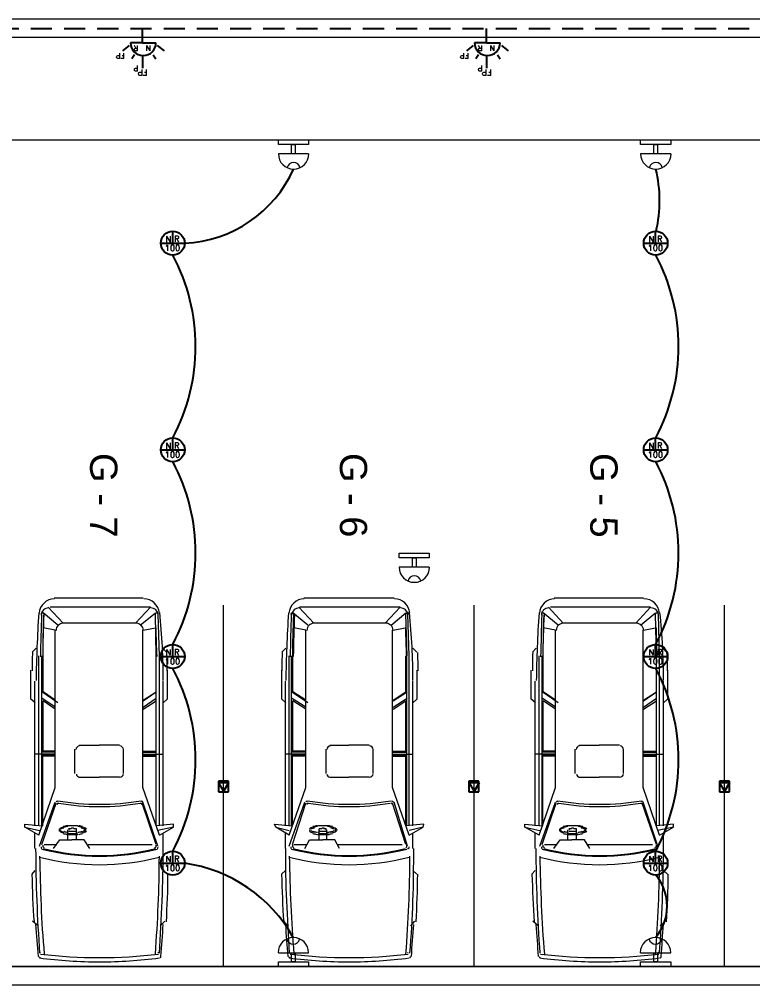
# Model space of a CAD drawing. Header units: millimetres. Extents: x -5 to 184, y -24 to 24.
# Drawn here: x 11.58 to 17.65, y -11 to -3 of the extents above; entities that cross this region are included whole.
import ezdxf

# ---------------------------------------------------------------- set-up
doc = ezdxf.new("R2010")
doc.units = ezdxf.units.MM
doc.linetypes.add('HIDDEN', pattern=[0.375, 0.25, -0.125])
doc.layers.add('Edificação', color=251, linetype='Continuous', lineweight=20)
doc.layers.add('Legenda', color=73, linetype='Continuous', lineweight=25)
for name, color, linetype in [('Eletroduto', 160, 'Continuous'), ('Estacionamento', 30, 'Continuous'), ('Pontos de iluminação', 50, 'Continuous')]:
    doc.layers.add(name, color=color, linetype=linetype)
doc.styles.add('Arial0', font='arial.ttf', dxfattribs={"height": 3.14658})
doc.styles.add('ROMANS', font='ROMANS.SHX')

msp = doc.modelspace()

# ---------------------------------------------------------------- linework, layer by layer
at = {"layer": 'Edificação', "color": 252}
msp.add_line((26.85, -3.15), (6.9, -3.15), dxfattribs=at)
at = {"layer": 'Edificação'}
for p, q in [((6.9, -4), (26.85, -4)), ((1.45, -10.85), (26.85, -10.85)), ((2.1, -11), (26.85, -11))]:
    msp.add_line(p, q, dxfattribs=at)
at = {"layer": 'Edificação', "color": 252}
msp.add_lwpolyline([(0, -11), (27, -11), (27, -3), (0, -3)], close=True, dxfattribs=at)
at = {"layer": 'Eletroduto', "linetype": 'HIDDEN', "ltscale": 0.7}
for p, q in [((9.75, -3.075), (24, -3.075)), ((12.6, -3.15), (12.6, -3.075)), ((15.45, -3.15), (15.45, -3.075))]:
    msp.add_line(p, q, dxfattribs=at)
at = {"layer": 'Eletroduto'}
for centre, radius, start, end in [((12.9005, -3.8138), 1.0421, 272.6752, 335.826), ((15.7364, -4.5029), 1.1462, 347.24879, 13.2306), ((11.4347, -5.7106), 1.6051, 331.85817, 28.13421), ((15.4347, -5.7106), 1.6051, 331.85817, 28.13421), ((11.4346, -7.4225), 1.6051, 331.85817, 28.13421), ((15.4346, -7.4225), 1.6051, 331.85817, 28.13421), ((11.4347, -9.1356), 1.6051, 331.85817, 28.13421), ((15.4347, -9.1356), 1.6051, 331.85817, 28.13421), ((12.7785, -11.2082), 1.2264, 29.22367, 81.99796), ((16.5465, -10.3496), 0.3986, 319.31841, 40.39583)]:
    msp.add_arc(centre, radius, start, end, dxfattribs=at)
at = {"layer": 'Estacionamento', "linetype": 'Continuous', "lineweight": 20}
for points in [[(12.6063, -7.7962), (11.8672, -7.7962), (11.8672, -7.7962)], [(14.6843, -7.7962), (13.9354, -7.7962), (13.9354, -7.7962)], [(16.7493, -7.7962), (16.0102, -7.7962), (16.0102, -7.7962)], [(11.8996, -8.0199), (11.7764, -7.9194), (11.7764, -7.9194)], [(11.9417, -8.0037), (11.8185, -7.8708), (11.8185, -7.8708)], [(12.6647, -7.8708), (11.8347, -7.8708), (11.8347, -7.8708)], [(12.5415, -8.0037), (12.6647, -7.8708), (12.6647, -7.8708)], [(12.5804, -8.0199), (12.7068, -7.9194), (12.7068, -7.9194)], [(13.9679, -8.0199), (13.8447, -7.9194), (13.8447, -7.9194)], [(14.0197, -8.0037), (13.8933, -7.8708), (13.8933, -7.8708)], [(14.7329, -7.8708), (13.903, -7.8708), (13.903, -7.8708)], [(14.6097, -8.0037), (14.7329, -7.8708), (14.7329, -7.8708)], [(14.6584, -8.0199), (14.7816, -7.9194), (14.7816, -7.9194)], [(16.0426, -8.0199), (15.9194, -7.9194), (15.9194, -7.9194)], [(16.0848, -8.0037), (15.9616, -7.8708), (15.9616, -7.8708)], [(16.8077, -7.8708), (15.9778, -7.8708), (15.9778, -7.8708)], [(16.6845, -8.0037), (16.8077, -7.8708), (16.8077, -7.8708)], [(16.7234, -8.0199), (16.8498, -7.9194), (16.8498, -7.9194)], [(12.7133, -8.276), (12.7068, -7.9291), (12.7068, -7.9291)], [(12.7392, -8.276), (12.7295, -7.9291), (12.7295, -7.9291)], [(14.7913, -8.276), (14.7816, -7.9291), (14.7816, -7.9291)], [(14.8075, -8.276), (14.7978, -7.9291), (14.7978, -7.9291)], [(16.8563, -8.276), (16.8498, -7.9291), (16.8498, -7.9291)], [(16.8823, -8.276), (16.8725, -7.9291), (16.8725, -7.9291)], [(11.8769, -8.062), (11.7764, -8.0426), (11.7764, -8.0426)], [(12.5415, -8.0037), (11.9417, -8.0037), (11.9417, -8.0037)], [(12.6063, -8.062), (12.7068, -8.0426), (12.7068, -8.0426)], [(13.9517, -8.062), (13.8544, -8.0426), (13.8544, -8.0426)], [(14.6097, -8.0037), (14.0197, -8.0037), (14.0197, -8.0037)], [(14.6746, -8.062), (14.7751, -8.0426), (14.7751, -8.0426)], [(16.0199, -8.062), (15.9194, -8.0426), (15.9194, -8.0426)], [(16.6845, -8.0037), (16.0848, -8.0037), (16.0848, -8.0037)], [(16.7493, -8.062), (16.8498, -8.0426), (16.8498, -8.0426)], [(11.718, -8.2112), (11.6856, -8.2436), (11.6856, -8.2436)], [(12.7976, -8.2436), (12.7651, -8.2112), (12.7651, -8.2112)], [(13.7863, -8.2112), (13.7539, -8.2436), (13.7539, -8.2436)], [(14.8723, -8.2436), (14.8399, -8.2112), (14.8399, -8.2112)], [(15.8611, -8.2112), (15.8287, -8.2436), (15.8287, -8.2436)], [(16.9406, -8.2436), (16.9082, -8.2112), (16.9082, -8.2112)], [(11.7764, -8.5742), (11.7764, -8.276), (11.7764, -8.276)], [(12.7133, -8.5742), (12.7133, -8.276), (12.7133, -8.276)], [(13.8447, -8.5742), (13.8447, -8.276), (13.8447, -8.276)], [(14.7816, -8.5742), (14.7816, -8.276), (14.7816, -8.276)], [(15.9194, -8.5742), (15.9194, -8.276), (15.9194, -8.276)], [(16.8563, -8.5742), (16.8563, -8.276), (16.8563, -8.276)], [(11.7116, -8.665), (11.6759, -8.6326), (11.6759, -8.3927)], [(12.8041, -8.3927), (12.8041, -8.6326), (12.7716, -8.665)], [(13.7863, -8.665), (13.7539, -8.6326), (13.7539, -8.3927)], [(14.8723, -8.3927), (14.8723, -8.6326), (14.8399, -8.665)], [(15.8546, -8.665), (15.8189, -8.6326), (15.8189, -8.3927)], [(16.9471, -8.3927), (16.9471, -8.6326), (16.9147, -8.665)], [(11.8996, -8.665), (11.7667, -8.5742), (11.7667, -8.5742)], [(11.8769, -8.7007), (11.7667, -8.6261), (11.7667, -8.6261)], [(11.8769, -8.6423), (11.7764, -8.5742), (11.7764, -8.5742)], [(12.6063, -8.6423), (12.7133, -8.5742), (12.7133, -8.5742)], [(12.6063, -8.6488), (12.7133, -8.5742), (12.7133, -8.5742)], [(12.6063, -8.7007), (12.7133, -8.6261), (12.7133, -8.6261)], [(13.9679, -8.665), (13.8349, -8.5742), (13.8349, -8.5742)], [(13.9517, -8.7007), (13.8349, -8.6261), (13.8349, -8.6261)], [(13.9517, -8.6423), (13.8447, -8.5742), (13.8447, -8.5742)], [(14.6746, -8.6423), (14.7816, -8.5742), (14.7816, -8.5742)], [(14.6746, -8.6488), (14.7913, -8.5742), (14.7913, -8.5742)], [(14.6746, -8.7007), (14.7913, -8.6261), (14.7913, -8.6261)], [(16.0426, -8.665), (15.9097, -8.5742), (15.9097, -8.5742)], [(16.0199, -8.7007), (15.9097, -8.6261), (15.9097, -8.6261)], [(16.0199, -8.6423), (15.9194, -8.5742), (15.9194, -8.5742)], [(16.7493, -8.6423), (16.8563, -8.5742), (16.8563, -8.5742)], [(16.7493, -8.6488), (16.8563, -8.5742), (16.8563, -8.5742)], [(16.7493, -8.7007), (16.8563, -8.6261), (16.8563, -8.6261)], [(11.8769, -8.7169), (11.7764, -8.6488), (11.7764, -8.6488)], [(11.7764, -9.0638), (11.7764, -8.6488), (11.7764, -8.6488)], [(12.6063, -8.7169), (12.7133, -8.6488), (12.7133, -8.6488)], [(12.7133, -9.0638), (12.7133, -8.6488), (12.7133, -8.6488)], [(13.9517, -8.7169), (13.8447, -8.6488), (13.8447, -8.6488)], [(13.8447, -9.0638), (13.8447, -8.6488), (13.8447, -8.6488)], [(14.6746, -8.7169), (14.7816, -8.6488), (14.7816, -8.6488)], [(14.7816, -9.0638), (14.7816, -8.6488), (14.7816, -8.6488)], [(16.0199, -8.7169), (15.9194, -8.6488), (15.9194, -8.6488)], [(15.9194, -9.0638), (15.9194, -8.6488), (15.9194, -8.6488)], [(16.7493, -8.7169), (16.8563, -8.6488), (16.8563, -8.6488)], [(16.8563, -9.0638), (16.8563, -8.6488), (16.8563, -8.6488)], [(12.0746, -9.0151), (12.24, -9.0151), (12.24, -9.0151)], [(12.4085, -9.0151), (12.24, -9.0151), (12.24, -9.0151)], [(14.1526, -9.0151), (14.3083, -9.0151), (14.3083, -9.0151)], [(14.4768, -9.0151), (14.3083, -9.0151), (14.3083, -9.0151)], [(16.2177, -9.0151), (16.383, -9.0151), (16.383, -9.0151)], [(16.5516, -9.0151), (16.383, -9.0151), (16.383, -9.0151)], [(11.8769, -9.0897), (11.7116, -9.0897), (11.7116, -9.0897)], [(11.8769, -9.0735), (11.7667, -9.0735), (11.7667, -9.0735)], [(11.8769, -9.0994), (11.7667, -9.0994), (11.7667, -9.0994)], [(11.8769, -9.0638), (11.7764, -9.0638), (11.7764, -9.0638)], [(11.8769, -9.1059), (11.7764, -9.1059), (11.7764, -9.1059)], [(12.6063, -9.0638), (12.7133, -9.0638), (12.7133, -9.0638)], [(12.6063, -9.0735), (12.7133, -9.0735), (12.7133, -9.0735)], [(12.6063, -9.0897), (12.7716, -9.0897), (12.7716, -9.0897)], [(12.6063, -9.0994), (12.7133, -9.0994), (12.7133, -9.0994)], [(12.6063, -9.1059), (12.7133, -9.1059), (12.7133, -9.1059)], [(13.9517, -9.0897), (13.7863, -9.0897), (13.7863, -9.0897)], [(13.9517, -9.0735), (13.8349, -9.0735), (13.8349, -9.0735)], [(13.9517, -9.0994), (13.8349, -9.0994), (13.8349, -9.0994)], [(13.9517, -9.0638), (13.8447, -9.0638), (13.8447, -9.0638)], [(13.9517, -9.1059), (13.8447, -9.1059), (13.8447, -9.1059)], [(14.6746, -9.0638), (14.7816, -9.0638), (14.7816, -9.0638)], [(14.6746, -9.0735), (14.7913, -9.0735), (14.7913, -9.0735)], [(14.6746, -9.0897), (14.8399, -9.0897), (14.8399, -9.0897)], [(14.6746, -9.0994), (14.7913, -9.0994), (14.7913, -9.0994)], [(14.6746, -9.1059), (14.7816, -9.1059), (14.7816, -9.1059)], [(16.0199, -9.0897), (15.8546, -9.0897), (15.8546, -9.0897)], [(16.0199, -9.0735), (15.9097, -9.0735), (15.9097, -9.0735)], [(16.0199, -9.0994), (15.9097, -9.0994), (15.9097, -9.0994)], [(16.0199, -9.0638), (15.9194, -9.0638), (15.9194, -9.0638)], [(16.0199, -9.1059), (15.9194, -9.1059), (15.9194, -9.1059)], [(16.7493, -9.0638), (16.8563, -9.0638), (16.8563, -9.0638)], [(16.7493, -9.0735), (16.8563, -9.0735), (16.8563, -9.0735)], [(16.7493, -9.0897), (16.9147, -9.0897), (16.9147, -9.0897)], [(16.7493, -9.0994), (16.8563, -9.0994), (16.8563, -9.0994)], [(16.7493, -9.1059), (16.8563, -9.1059), (16.8563, -9.1059)]]:
    msp.add_lwpolyline(points, dxfattribs=at)
at = {"layer": 'Estacionamento', "linetype": 'Continuous', "lineweight": 9}
for points in [[(13.2774, -10.85), (11.2026, -10.85), (11.2026, -7.8546)], [(15.3456, -10.85), (13.2709, -10.85), (13.2709, -7.8546)], [(17.4204, -10.85), (15.3456, -10.85), (15.3456, -7.8546)], [(19.4887, -10.85), (17.4204, -10.85), (17.4204, -7.8546)], [(11.8769, -9.3652), (11.8769, -8.062), (11.8769, -8.062)], [(12.6031, -9.3652), (12.6031, -8.062), (12.6031, -8.062)], [(13.9517, -9.3652), (13.9517, -8.062), (13.9517, -8.062)], [(14.6713, -9.3652), (14.6713, -8.062), (14.6713, -8.062)], [(16.0199, -9.3652), (16.0199, -8.062), (16.0199, -8.062)], [(16.7461, -9.3652), (16.7461, -8.062), (16.7461, -8.062)], [(11.7407, -9.6829), (11.7407, -8.276), (11.7407, -8.276)], [(11.7667, -9.6829), (11.7667, -8.276), (11.7667, -8.276)], [(12.7133, -9.6829), (12.7133, -8.276), (12.7133, -8.276)], [(12.7392, -9.6829), (12.7392, -8.276), (12.7392, -8.276)], [(13.8155, -9.6829), (13.8155, -8.276), (13.8155, -8.276)], [(13.8349, -9.6829), (13.8349, -8.276), (13.8349, -8.276)], [(14.788, -9.6829), (14.788, -8.276), (14.788, -8.276)], [(14.8075, -9.6829), (14.8075, -8.276), (14.8075, -8.276)], [(15.8838, -9.6829), (15.8838, -8.276), (15.8838, -8.276)], [(15.9097, -9.6829), (15.9097, -8.276), (15.9097, -8.276)], [(16.8563, -9.6829), (16.8563, -8.276), (16.8563, -8.276)], [(16.8823, -9.6829), (16.8823, -8.276), (16.8823, -8.276)], [(11.7083, -9.6829), (11.7083, -8.4835), (11.7083, -8.4835)], [(12.7716, -9.6829), (12.7716, -8.4835), (12.7716, -8.4835)], [(13.7831, -9.6829), (13.7831, -8.4835), (13.7831, -8.4835)], [(14.8399, -9.6829), (14.8399, -8.4835), (14.8399, -8.4835)], [(15.8514, -9.6829), (15.8514, -8.4835), (15.8514, -8.4835)], [(16.9147, -9.6829), (16.9147, -8.4835), (16.9147, -8.4835)], [(11.7667, -9.6829), (11.7667, -8.6261), (11.7667, -8.6261)], [(13.8349, -9.6829), (13.8349, -8.6261), (13.8349, -8.6261)], [(15.9097, -9.6829), (15.9097, -8.6261), (15.9097, -8.6261)], [(11.7732, -9.6829), (11.7732, -9.1059), (11.7732, -9.1059)], [(12.039, -9.2485), (12.039, -9.0475), (12.039, -9.0475)], [(12.441, -9.2485), (12.441, -9.0475), (12.441, -9.0475)], [(12.7133, -9.6829), (12.7133, -9.1059), (12.7133, -9.1059)], [(13.8414, -9.6829), (13.8414, -9.1059), (13.8414, -9.1059)], [(14.1202, -9.2485), (14.1202, -9.0475), (14.1202, -9.0475)], [(14.5092, -9.2485), (14.5092, -9.0475), (14.5092, -9.0475)], [(14.7816, -9.6829), (14.7816, -9.1059), (14.7816, -9.1059)], [(15.9162, -9.6829), (15.9162, -9.1059), (15.9162, -9.1059)], [(16.182, -9.2485), (16.182, -9.0475), (16.182, -9.0475)], [(16.584, -9.2485), (16.584, -9.0475), (16.584, -9.0475)], [(16.8563, -9.6829), (16.8563, -9.1059), (16.8563, -9.1059)], [(12.0714, -9.281), (12.24, -9.281), (12.24, -9.281)], [(12.4085, -9.281), (12.24, -9.281), (12.24, -9.281)], [(14.1526, -9.281), (14.3083, -9.281), (14.3083, -9.281)], [(14.4768, -9.281), (14.3083, -9.281), (14.3083, -9.281)], [(16.2144, -9.281), (16.383, -9.281), (16.383, -9.281)], [(16.5516, -9.281), (16.383, -9.281), (16.383, -9.281)], [(11.7407, -9.7607), (11.8769, -9.3652), (11.8769, -9.3652)], [(12.7392, -9.7607), (12.6031, -9.3652), (12.6031, -9.3652)], [(13.8155, -9.7607), (13.9517, -9.3652), (13.9517, -9.3652)], [(14.8075, -9.7607), (14.6713, -9.3652), (14.6713, -9.3652)], [(15.8838, -9.7607), (16.0199, -9.3652), (16.0199, -9.3652)], [(16.8823, -9.7607), (16.7461, -9.3652), (16.7461, -9.3652)], [(11.7472, -9.8515), (11.8769, -9.4884), (11.8769, -9.4884)], [(11.7667, -9.8386), (11.8834, -9.4949), (11.8834, -9.4949)], [(12.7133, -9.8386), (12.5966, -9.4949), (12.5966, -9.4949)], [(12.7262, -9.8515), (12.6031, -9.4884), (12.6031, -9.4884)], [(13.8155, -9.8515), (13.9452, -9.4884), (13.9452, -9.4884)], [(13.8414, -9.8386), (13.9517, -9.4949), (13.9517, -9.4949)], [(14.7816, -9.8386), (14.6713, -9.4949), (14.6713, -9.4949)], [(14.7945, -9.8515), (14.6843, -9.4884), (14.6843, -9.4884)], [(15.8903, -9.8515), (16.0199, -9.4884), (16.0199, -9.4884)], [(15.9097, -9.8386), (16.0264, -9.4949), (16.0264, -9.4949)], [(16.8563, -9.8386), (16.7396, -9.4949), (16.7396, -9.4949)], [(16.8693, -9.8515), (16.7461, -9.4884), (16.7461, -9.4884)], [(11.624, -9.6959), (11.624, -9.67), (11.7732, -9.6829)], [(12.8559, -9.6959), (12.8559, -9.67), (12.7133, -9.6829)], [(13.7053, -9.6959), (13.6923, -9.67), (13.8414, -9.6829)], [(14.9242, -9.6959), (14.9307, -9.67), (14.7816, -9.6829)], [(15.7671, -9.6959), (15.7671, -9.67), (15.9162, -9.6829)], [(16.999, -9.6959), (16.999, -9.67), (16.8563, -9.6829)], [(11.7407, -9.7607), (11.624, -9.6959), (11.7472, -9.7218)], [(11.7083, -9.871), (11.7083, -9.7478), (11.7083, -9.7478)], [(11.9806, -9.7413), (11.9806, -9.7154), (11.9806, -9.7154)], [(11.9806, -9.7997), (11.9806, -9.7478), (11.9806, -9.7478)], [(11.9936, -9.7154), (11.9936, -9.7089), (11.9936, -9.7089)], [(12.0519, -9.7154), (12.0519, -9.7089), (12.0519, -9.7089)], [(12.0519, -9.7413), (12.0519, -9.7154), (12.0519, -9.7154)], [(12.0519, -9.7997), (12.0519, -9.7478), (12.0519, -9.7478)], [(12.7392, -9.7607), (12.8559, -9.6959), (12.7262, -9.7218)], [(12.7716, -9.871), (12.7716, -9.7478), (12.7716, -9.7478)], [(13.8155, -9.7607), (13.7053, -9.6959), (13.8155, -9.7218)], [(13.7831, -9.871), (13.7831, -9.7478), (13.7831, -9.7478)], [(14.0619, -9.7154), (14.0619, -9.7089), (14.0619, -9.7089)], [(14.0619, -9.7413), (14.0619, -9.7154), (14.0619, -9.7154)], [(14.0619, -9.7997), (14.0619, -9.7478), (14.0619, -9.7478)], [(14.1202, -9.7154), (14.1202, -9.7089), (14.1202, -9.7089)], [(14.1267, -9.7413), (14.1267, -9.7154), (14.1267, -9.7154)], [(14.1267, -9.7997), (14.1267, -9.7478), (14.1267, -9.7478)], [(14.8075, -9.7607), (14.9242, -9.6959), (14.8075, -9.7218)], [(14.8399, -9.871), (14.8399, -9.7478), (14.8399, -9.7478)], [(15.8838, -9.7607), (15.7671, -9.6959), (15.8903, -9.7218)], [(15.8514, -9.871), (15.8514, -9.7478), (15.8514, -9.7478)], [(16.1237, -9.7413), (16.1237, -9.7154), (16.1237, -9.7154)], [(16.1237, -9.7997), (16.1237, -9.7478), (16.1237, -9.7478)], [(16.1366, -9.7154), (16.1366, -9.7089), (16.1366, -9.7089)], [(16.195, -9.7154), (16.195, -9.7089), (16.195, -9.7089)], [(16.195, -9.7413), (16.195, -9.7154), (16.195, -9.7154)], [(16.195, -9.7997), (16.195, -9.7478), (16.195, -9.7478)], [(16.8823, -9.7607), (16.999, -9.6959), (16.8693, -9.7218)], [(16.9147, -9.871), (16.9147, -9.7478), (16.9147, -9.7478)], [(11.7861, -9.8386), (11.8899, -9.8386), (11.8899, -9.8386)], [(11.8639, -9.871), (11.9158, -9.7997), (12.013, -9.7997)], [(12.1622, -9.871), (12.1168, -9.7997), (12.013, -9.7997)], [(12.1492, -9.8386), (12.6809, -9.8386), (12.6809, -9.8386)], [(13.8544, -9.8386), (13.9581, -9.8386), (13.9581, -9.8386)], [(13.9452, -9.871), (13.9841, -9.7997), (14.0943, -9.7997)], [(14.2305, -9.871), (14.1915, -9.7997), (14.0943, -9.7997)], [(14.2175, -9.8386), (14.7491, -9.8386), (14.7491, -9.8386)], [(15.9292, -9.8386), (16.0329, -9.8386), (16.0329, -9.8386)], [(16.007, -9.871), (16.0588, -9.7997), (16.1561, -9.7997)], [(16.3052, -9.871), (16.2598, -9.7997), (16.1561, -9.7997)], [(16.2922, -9.8386), (16.8239, -9.8386), (16.8239, -9.8386)], [(11.7083, -10.0525), (11.6824, -10.0849), (11.6824, -10.0849)], [(12.8041, -10.0849), (12.7716, -10.0525), (12.7716, -10.0525)], [(13.7831, -10.0525), (13.7507, -10.0849), (13.7507, -10.0849)], [(14.8723, -10.0849), (14.8399, -10.0525), (14.8399, -10.0525)], [(15.8514, -10.0525), (15.8254, -10.0849), (15.8254, -10.0849)], [(16.9471, -10.0849), (16.9147, -10.0525), (16.9147, -10.0525)], [(11.7343, -10.5129), (11.6889, -10.4739), (11.6889, -10.4739)], [(12.7846, -10.4739), (12.7457, -10.5129), (12.7457, -10.5129)], [(13.8025, -10.5129), (13.7701, -10.4739), (13.7701, -10.4739)], [(14.8529, -10.4739), (14.8205, -10.5129), (14.8205, -10.5129)], [(15.8773, -10.5129), (15.8319, -10.4739), (15.8319, -10.4739)], [(16.9276, -10.4739), (16.8887, -10.5129), (16.8887, -10.5129)], [(11.7472, -10.7333), (11.7537, -10.7333), (11.7537, -10.7333)], [(12.7262, -10.7333), (12.7327, -10.7333), (12.7327, -10.7333)], [(14.7945, -10.7333), (14.801, -10.7333), (14.801, -10.7333)], [(15.8903, -10.7333), (15.8967, -10.7333), (15.8967, -10.7333)], [(16.8693, -10.7333), (16.8758, -10.7333), (16.8758, -10.7333)], [(25.7, -10.85), (13.2774, -10.85), (13.2774, -10.85)]]:
    msp.add_lwpolyline(points, dxfattribs=at)
msp.add_lwpolyline([(13.8285, -10.7333), (13.8285, -10.7333)], close=True, dxfattribs=at)
at = {"layer": 'Estacionamento', "linetype": 'Continuous', "lineweight": 20}
for points in [[(11.8704, -7.8027), (11.8056, -7.8027), (11.7472, -7.8546), (11.744, -7.9226)], [(12.7392, -7.9194), (12.7327, -7.8546), (12.6776, -7.8027), (12.6095, -7.8027)], [(13.9387, -7.8027), (13.8739, -7.8027), (13.8155, -7.8546), (13.8123, -7.9226)], [(14.814, -7.9194), (14.8075, -7.8546), (14.7524, -7.8027), (14.6875, -7.8027)], [(16.0135, -7.8027), (15.9486, -7.8027), (15.8903, -7.8546), (15.887, -7.9226)], [(16.8823, -7.9194), (16.8758, -7.8546), (16.8207, -7.8027), (16.7526, -7.8027)], [(11.7407, -7.9194), (11.7278, -8.1074), (11.7213, -8.2954), (11.718, -8.4802)], [(11.8218, -7.8773), (11.7894, -7.8773), (11.7602, -7.9032), (11.7602, -7.9388)], [(12.7295, -7.9388), (12.7295, -7.9032), (12.7003, -7.8773), (12.6679, -7.8773)], [(12.7716, -8.4802), (12.7716, -8.2922), (12.7619, -8.1042), (12.7425, -7.9162)], [(13.809, -7.9194), (13.796, -8.1074), (13.7896, -8.2954), (13.7863, -8.4802)], [(13.8998, -7.8773), (13.8641, -7.8773), (13.8382, -7.9032), (13.8349, -7.9388)], [(14.7978, -7.9388), (14.7978, -7.9032), (14.7686, -7.8773), (14.7362, -7.8773)], [(14.8399, -8.4802), (14.8399, -8.2922), (14.8302, -8.1042), (14.8107, -7.9162)], [(15.8838, -7.9194), (15.8708, -8.1074), (15.8643, -8.2954), (15.8611, -8.4802)], [(15.9648, -7.8773), (15.9324, -7.8773), (15.9032, -7.9032), (15.9032, -7.9388)], [(16.8725, -7.9388), (16.8725, -7.9032), (16.8434, -7.8773), (16.8109, -7.8773)], [(16.9147, -8.4802), (16.9147, -8.2922), (16.9049, -8.1042), (16.8855, -7.9162)], [(11.7634, -7.9324), (11.7602, -8.0491), (11.7569, -8.1658), (11.7537, -8.2825)], [(11.7829, -7.9324), (11.7764, -8.0491), (11.7732, -8.1658), (11.7732, -8.2857)], [(11.7796, -7.9356), (11.7764, -8.0491), (11.7732, -8.1625), (11.7732, -8.2792)], [(13.8317, -7.9324), (13.8285, -8.0491), (13.8252, -8.1658), (13.822, -8.2825)], [(13.8512, -7.9324), (13.8447, -8.0491), (13.8414, -8.1658), (13.8414, -8.2857)], [(13.8576, -7.9356), (13.8544, -8.0491), (13.8512, -8.1625), (13.8479, -8.2792)], [(15.9065, -7.9324), (15.9032, -8.0491), (15.9, -8.1658), (15.8967, -8.2825)], [(15.9259, -7.9324), (15.9194, -8.0491), (15.9162, -8.1658), (15.9162, -8.2857)], [(15.9227, -7.9356), (15.9194, -8.0491), (15.9162, -8.1625), (15.9162, -8.2792)], [(11.945, -8.0037), (11.9126, -8.0037), (11.8834, -8.0296), (11.8834, -8.0653)], [(11.945, -8.0037), (11.9126, -8.0037), (11.8834, -8.0296), (11.8834, -8.0653)], [(12.6063, -8.0653), (12.6063, -8.0296), (12.5771, -8.0037), (12.5447, -8.0037)], [(12.7198, -8.2792), (12.7165, -8.2014), (12.7133, -8.1236), (12.7133, -8.0426)], [(14.023, -8.0037), (13.9873, -8.0037), (13.9614, -8.0296), (13.9614, -8.0653)], [(14.023, -8.0037), (13.9873, -8.0037), (13.9614, -8.0296), (13.9614, -8.0653)], [(14.6746, -8.0653), (14.6746, -8.0296), (14.6454, -8.0037), (14.613, -8.0037)], [(14.788, -8.2792), (14.7848, -8.2014), (14.7816, -8.1236), (14.7816, -8.0426)], [(16.088, -8.0037), (16.0556, -8.0037), (16.0264, -8.0296), (16.0264, -8.0653)], [(16.088, -8.0037), (16.0556, -8.0037), (16.0264, -8.0296), (16.0264, -8.0653)], [(16.7493, -8.0653), (16.7493, -8.0296), (16.7202, -8.0037), (16.6877, -8.0037)], [(16.8628, -8.2792), (16.8596, -8.2014), (16.8563, -8.1236), (16.8563, -8.0426)], [(11.6889, -8.2468), (11.6856, -8.2954), (11.6856, -8.3473), (11.6856, -8.3992)], [(12.8041, -8.3992), (12.8041, -8.3473), (12.8041, -8.2954), (12.8008, -8.2468)], [(13.7571, -8.2468), (13.7539, -8.2954), (13.7539, -8.3473), (13.7539, -8.3992)], [(14.8821, -8.3992), (14.8821, -8.3473), (14.8821, -8.2954), (14.8788, -8.2468)], [(15.8319, -8.2468), (15.8287, -8.2954), (15.8287, -8.3473), (15.8287, -8.3992)], [(16.9471, -8.3992), (16.9471, -8.3473), (16.9471, -8.2954), (16.9439, -8.2468)], [(12.0779, -9.0216), (12.0617, -9.0216), (12.0487, -9.0378), (12.0487, -9.0508)], [(12.441, -9.0508), (12.441, -9.0378), (12.428, -9.0216), (12.4118, -9.0216)], [(14.1559, -9.0216), (14.1397, -9.0216), (14.1267, -9.0378), (14.1267, -9.0508)], [(14.5092, -9.0508), (14.5092, -9.0378), (14.4963, -9.0216), (14.4801, -9.0216)], [(16.2209, -9.0216), (16.2047, -9.0216), (16.1918, -9.0378), (16.1918, -9.0508)], [(16.584, -9.0508), (16.584, -9.0378), (16.571, -9.0216), (16.5548, -9.0216)]]:
    msp.add_open_spline(points, degree=3, dxfattribs=at)
for points in [[(11.7829, -7.9259), (11.7796, -7.9194), (11.7732, -7.9194), (11.7699, -7.9194), (11.7699, -7.9194), (11.7634, -7.9226), (11.7602, -7.9259), (11.7602, -7.9324)], [(12.7295, -7.9324), (12.7295, -7.9259), (12.7262, -7.9226), (12.7198, -7.9194), (12.7198, -7.9194), (12.7165, -7.9194), (12.71, -7.9194), (12.7068, -7.9259)], [(13.8512, -7.9259), (13.8479, -7.9194), (13.8414, -7.9194), (13.8382, -7.9194), (13.8382, -7.9194), (13.8317, -7.9226), (13.8285, -7.9259), (13.8285, -7.9324)], [(14.8075, -7.9324), (14.8075, -7.9259), (14.8043, -7.9226), (14.7978, -7.9194), (14.7978, -7.9194), (14.7913, -7.9194), (14.788, -7.9194), (14.7848, -7.9259)], [(15.9259, -7.9259), (15.9227, -7.9194), (15.9162, -7.9194), (15.913, -7.9194), (15.913, -7.9194), (15.9065, -7.9226), (15.9032, -7.9259), (15.9032, -7.9324)], [(16.8725, -7.9324), (16.8725, -7.9259), (16.8693, -7.9226), (16.8628, -7.9194), (16.8628, -7.9194), (16.8596, -7.9194), (16.8531, -7.9194), (16.8498, -7.9259)]]:
    msp.add_open_spline(points, degree=3, knots=[0, 0, 0, 0, 0.125, 0.125, 0.125, 0.125001, 1, 1, 1, 1], dxfattribs=at)
at = {"layer": 'Estacionamento', "linetype": 'Continuous', "lineweight": 9}
for points in [[(12.0519, -9.255), (12.0519, -9.268), (12.0649, -9.281), (12.0779, -9.281)], [(12.4085, -9.281), (12.428, -9.281), (12.441, -9.268), (12.441, -9.255)], [(14.1267, -9.255), (14.1267, -9.268), (14.1397, -9.281), (14.1526, -9.281)], [(14.4768, -9.281), (14.4963, -9.281), (14.5092, -9.268), (14.5092, -9.255)], [(16.195, -9.255), (16.195, -9.268), (16.208, -9.281), (16.2209, -9.281)], [(16.5516, -9.281), (16.571, -9.281), (16.584, -9.268), (16.584, -9.255)], [(11.8963, -9.482), (11.8899, -9.482), (11.8834, -9.482), (11.8834, -9.4884)], [(11.9028, -9.4949), (11.8963, -9.4949), (11.8963, -9.5014), (11.8899, -9.5079)], [(11.8963, -9.4755), (12.1233, -9.5144), (12.3632, -9.5144), (12.5901, -9.4755)], [(11.9028, -9.4949), (12.1298, -9.5338), (12.3567, -9.5338), (12.5836, -9.4949)], [(12.5966, -9.5079), (12.5966, -9.5014), (12.5901, -9.4949), (12.5836, -9.4949)], [(12.6031, -9.4884), (12.6031, -9.482), (12.5966, -9.482), (12.5901, -9.482)], [(13.9646, -9.482), (13.9581, -9.482), (13.9517, -9.482), (13.9517, -9.4884)], [(13.9711, -9.4949), (13.9646, -9.4949), (13.9646, -9.5014), (13.9581, -9.5079)], [(13.9646, -9.4755), (14.1915, -9.5144), (14.4314, -9.5144), (14.6584, -9.4755)], [(13.9711, -9.4949), (14.198, -9.5338), (14.425, -9.5338), (14.6519, -9.4949)], [(14.6713, -9.5079), (14.6713, -9.5014), (14.6649, -9.4949), (14.6584, -9.4949)], [(14.6778, -9.4884), (14.6778, -9.482), (14.6713, -9.482), (14.6649, -9.482)], [(16.0394, -9.482), (16.0329, -9.482), (16.0264, -9.482), (16.0264, -9.4884)], [(16.0459, -9.4949), (16.0394, -9.4949), (16.0394, -9.5014), (16.0329, -9.5079)], [(16.0394, -9.4755), (16.2663, -9.5144), (16.5062, -9.5144), (16.7331, -9.4755)], [(16.0459, -9.4949), (16.2728, -9.5338), (16.4997, -9.5338), (16.7267, -9.4949)], [(16.7396, -9.5079), (16.7396, -9.5014), (16.7331, -9.4949), (16.7267, -9.4949)], [(16.7461, -9.4884), (16.7461, -9.482), (16.7396, -9.482), (16.7331, -9.482)], [(11.9093, -9.7089), (11.9093, -9.7089), (11.9093, -9.7154), (11.9093, -9.7154)], [(11.9093, -9.7154), (11.9093, -9.7218), (11.9093, -9.7218), (11.9093, -9.7283)], [(11.9417, -9.6959), (11.9288, -9.6959), (11.9223, -9.7024), (11.9158, -9.7089)], [(11.9223, -9.7089), (11.9158, -9.7089), (11.9158, -9.7154), (11.9158, -9.7154)], [(11.9158, -9.7154), (11.9158, -9.7218), (11.9158, -9.7283), (11.9223, -9.7283)], [(11.9158, -9.7283), (11.9223, -9.7348), (11.9288, -9.7413), (11.9417, -9.7413)], [(11.9482, -9.7024), (11.9352, -9.7024), (11.9288, -9.7089), (11.9223, -9.7089)], [(11.9223, -9.7218), (11.9288, -9.7283), (11.9352, -9.7348), (11.9482, -9.7348)], [(11.9741, -9.6829), (11.9677, -9.6829), (11.9547, -9.6894), (11.9417, -9.6894)], [(11.9417, -9.7478), (11.9547, -9.7478), (11.9677, -9.7543), (11.9741, -9.7543)], [(11.9806, -9.6894), (11.9677, -9.6894), (11.9612, -9.6959), (11.9482, -9.6959)], [(11.9482, -9.7283), (11.9612, -9.7348), (11.9677, -9.7348), (11.9806, -9.7348)], [(12.0195, -9.6829), (12.0066, -9.6829), (11.9871, -9.6829), (11.9741, -9.6829)], [(12.0195, -9.6829), (12.0066, -9.6829), (11.9936, -9.6829), (11.9741, -9.6829)], [(11.9741, -9.7413), (11.9936, -9.7478), (12.0066, -9.7478), (12.0195, -9.7478)], [(11.9741, -9.7543), (11.9871, -9.7543), (12.0066, -9.7543), (12.0195, -9.7543)], [(11.9936, -9.7089), (11.9936, -9.7089), (11.9871, -9.7089), (11.9871, -9.7089)], [(11.9871, -9.7218), (11.9871, -9.7283), (11.9936, -9.7283), (11.9936, -9.7283)], [(12.0066, -9.7089), (12.0001, -9.7089), (12.0001, -9.7089), (11.9936, -9.7089)], [(11.9936, -9.7283), (12.0001, -9.7283), (12.0001, -9.7283), (12.0066, -9.7283)], [(12.0195, -9.7024), (12.013, -9.7024), (12.013, -9.7024), (12.0066, -9.7089)], [(12.0066, -9.7283), (12.013, -9.7283), (12.013, -9.7283), (12.0195, -9.7283)], [(12.0649, -9.6829), (12.0519, -9.6829), (12.0325, -9.6829), (12.0195, -9.6829)], [(12.0649, -9.6829), (12.0455, -9.6829), (12.0325, -9.6829), (12.0195, -9.6829)], [(12.0325, -9.7089), (12.026, -9.7024), (12.026, -9.7024), (12.0195, -9.7024)], [(12.0195, -9.7283), (12.026, -9.7283), (12.026, -9.7283), (12.0325, -9.7283)], [(12.0195, -9.7478), (12.0325, -9.7478), (12.0455, -9.7478), (12.0649, -9.7413)], [(12.0195, -9.7543), (12.0325, -9.7543), (12.0519, -9.7543), (12.0649, -9.7543)], [(12.0455, -9.7089), (12.0455, -9.7089), (12.039, -9.7089), (12.0325, -9.7089)], [(12.0325, -9.7283), (12.039, -9.7283), (12.0455, -9.7283), (12.0455, -9.7283)], [(12.0519, -9.7089), (12.0519, -9.7089), (12.0519, -9.7089), (12.0455, -9.7089)], [(12.0455, -9.7283), (12.0519, -9.7283), (12.0519, -9.7283), (12.0519, -9.7218)], [(12.0973, -9.6959), (12.0844, -9.6959), (12.0779, -9.6894), (12.0649, -9.6894)], [(12.0649, -9.7348), (12.0779, -9.7348), (12.0844, -9.7348), (12.0973, -9.7283)], [(12.1038, -9.6894), (12.0909, -9.6894), (12.0844, -9.6829), (12.0714, -9.6829)], [(12.0714, -9.7543), (12.0844, -9.7543), (12.0909, -9.7478), (12.1038, -9.7478)], [(12.1168, -9.7089), (12.1103, -9.7089), (12.1038, -9.7024), (12.0909, -9.7024)], [(12.0909, -9.7348), (12.1038, -9.7348), (12.1103, -9.7283), (12.1168, -9.7218)], [(12.1362, -9.7089), (12.1233, -9.7024), (12.1168, -9.6959), (12.1038, -9.6959)], [(12.1038, -9.7413), (12.1168, -9.7413), (12.1233, -9.7348), (12.1362, -9.7283)], [(12.1233, -9.7154), (12.1233, -9.7154), (12.1233, -9.7089), (12.1168, -9.7089)], [(12.1168, -9.7283), (12.1233, -9.7283), (12.1233, -9.7218), (12.1233, -9.7154)], [(12.1298, -9.7154), (12.1298, -9.7154), (12.1298, -9.7089), (12.1298, -9.7089)], [(12.1298, -9.7283), (12.1298, -9.7218), (12.1298, -9.7218), (12.1298, -9.7154)], [(14.01, -9.6959), (13.997, -9.6959), (13.9906, -9.7024), (13.9841, -9.7089)], [(13.9906, -9.7089), (13.9841, -9.7089), (13.9841, -9.7154), (13.9841, -9.7154)], [(13.9906, -9.7089), (13.9841, -9.7089), (13.9841, -9.7154), (13.9841, -9.7154)], [(13.9841, -9.7154), (13.9841, -9.7218), (13.9841, -9.7218), (13.9906, -9.7283)], [(13.9841, -9.7154), (13.9841, -9.7218), (13.9841, -9.7283), (13.9906, -9.7283)], [(13.9841, -9.7283), (13.9906, -9.7348), (13.997, -9.7413), (14.01, -9.7413)], [(14.023, -9.7024), (14.0165, -9.7024), (14.0035, -9.7089), (13.997, -9.7089)], [(13.997, -9.7218), (14.0035, -9.7283), (14.0165, -9.7348), (14.023, -9.7348)], [(14.0424, -9.6829), (14.0359, -9.6829), (14.023, -9.6894), (14.01, -9.6894)], [(14.01, -9.7478), (14.023, -9.7478), (14.0359, -9.7543), (14.0424, -9.7543)], [(14.0489, -9.6894), (14.0359, -9.6894), (14.0295, -9.6959), (14.0165, -9.6959)], [(14.0165, -9.7283), (14.0295, -9.7348), (14.0359, -9.7348), (14.0489, -9.7348)], [(14.0943, -9.6829), (14.0813, -9.6829), (14.0619, -9.6829), (14.0489, -9.6829)], [(14.0489, -9.7543), (14.0619, -9.7543), (14.0813, -9.7543), (14.0943, -9.7543)], [(14.0943, -9.6829), (14.0813, -9.6829), (14.0684, -9.6829), (14.0554, -9.6829)], [(14.0554, -9.7413), (14.0684, -9.7478), (14.0813, -9.7478), (14.0943, -9.7478)], [(14.0684, -9.7089), (14.0684, -9.7089), (14.0619, -9.7089), (14.0619, -9.7089)], [(14.0619, -9.7218), (14.0619, -9.7283), (14.0684, -9.7283), (14.0684, -9.7283)], [(14.0813, -9.7089), (14.0748, -9.7089), (14.0748, -9.7089), (14.0684, -9.7089)], [(14.0684, -9.7283), (14.0748, -9.7283), (14.0748, -9.7283), (14.0813, -9.7283)], [(14.0943, -9.7024), (14.0943, -9.7024), (14.0878, -9.7024), (14.0813, -9.7089)], [(14.0813, -9.7283), (14.0878, -9.7283), (14.0943, -9.7283), (14.0943, -9.7283)], [(14.1462, -9.6829), (14.1267, -9.6829), (14.1137, -9.6829), (14.0943, -9.6829)], [(14.1397, -9.6829), (14.1267, -9.6829), (14.1073, -9.6829), (14.0943, -9.6829)], [(14.1073, -9.7089), (14.1073, -9.7024), (14.1008, -9.7024), (14.0943, -9.7024)], [(14.0943, -9.7283), (14.1008, -9.7283), (14.1073, -9.7283), (14.1073, -9.7283)], [(14.0943, -9.7478), (14.1073, -9.7478), (14.1267, -9.7478), (14.1397, -9.7413)], [(14.0943, -9.7543), (14.1137, -9.7543), (14.1267, -9.7543), (14.1462, -9.7543)], [(14.1137, -9.7089), (14.1137, -9.7089), (14.1073, -9.7089), (14.1008, -9.7089)], [(14.1008, -9.7283), (14.1073, -9.7283), (14.1137, -9.7283), (14.1137, -9.7283)], [(14.1202, -9.7089), (14.1202, -9.7089), (14.1202, -9.7089), (14.1137, -9.7089)], [(14.1137, -9.7283), (14.1202, -9.7283), (14.1202, -9.7283), (14.1202, -9.7218)], [(14.1656, -9.6959), (14.1526, -9.6959), (14.1462, -9.6894), (14.1332, -9.6894)], [(14.1332, -9.7348), (14.1462, -9.7348), (14.1526, -9.7348), (14.1656, -9.7283)], [(14.1721, -9.6894), (14.1591, -9.6894), (14.1526, -9.6829), (14.1397, -9.6829)], [(14.1397, -9.7543), (14.1526, -9.7543), (14.1591, -9.7478), (14.1721, -9.7478)], [(14.1851, -9.7089), (14.1786, -9.7089), (14.1721, -9.7024), (14.1591, -9.7024)], [(14.1591, -9.7348), (14.1721, -9.7348), (14.1786, -9.7283), (14.1851, -9.7218)], [(14.2045, -9.7089), (14.1915, -9.7024), (14.1851, -9.6959), (14.1721, -9.6959)], [(14.1721, -9.7413), (14.1851, -9.7413), (14.1915, -9.7348), (14.2045, -9.7283)], [(14.198, -9.7154), (14.198, -9.7154), (14.198, -9.7089), (14.1915, -9.7089)], [(14.1915, -9.7283), (14.198, -9.7283), (14.198, -9.7218), (14.198, -9.7154)], [(14.211, -9.7154), (14.211, -9.7154), (14.2045, -9.7089), (14.2045, -9.7089)], [(14.2045, -9.7283), (14.2045, -9.7218), (14.211, -9.7218), (14.211, -9.7154)], [(16.0524, -9.7089), (16.0524, -9.7089), (16.0524, -9.7154), (16.0524, -9.7154)], [(16.0524, -9.7154), (16.0524, -9.7218), (16.0524, -9.7218), (16.0524, -9.7283)], [(16.0848, -9.6959), (16.0718, -9.6959), (16.0653, -9.7024), (16.0588, -9.7089)], [(16.0653, -9.7089), (16.0588, -9.7089), (16.0588, -9.7154), (16.0588, -9.7154)], [(16.0588, -9.7154), (16.0588, -9.7218), (16.0588, -9.7283), (16.0653, -9.7283)], [(16.0588, -9.7283), (16.0653, -9.7348), (16.0718, -9.7413), (16.0848, -9.7413)], [(16.0913, -9.7024), (16.0783, -9.7024), (16.0718, -9.7089), (16.0653, -9.7089)], [(16.0653, -9.7218), (16.0718, -9.7283), (16.0783, -9.7348), (16.0913, -9.7348)], [(16.1172, -9.6829), (16.1107, -9.6829), (16.0977, -9.6894), (16.0848, -9.6894)], [(16.0848, -9.7478), (16.0977, -9.7478), (16.1107, -9.7543), (16.1172, -9.7543)], [(16.1237, -9.6894), (16.1107, -9.6894), (16.1042, -9.6959), (16.0913, -9.6959)], [(16.0913, -9.7283), (16.1042, -9.7348), (16.1107, -9.7348), (16.1237, -9.7348)], [(16.1626, -9.6829), (16.1496, -9.6829), (16.1302, -9.6829), (16.1172, -9.6829)], [(16.1626, -9.6829), (16.1496, -9.6829), (16.1366, -9.6829), (16.1172, -9.6829)], [(16.1172, -9.7413), (16.1366, -9.7478), (16.1496, -9.7478), (16.1626, -9.7478)], [(16.1172, -9.7543), (16.1302, -9.7543), (16.1496, -9.7543), (16.1626, -9.7543)], [(16.1366, -9.7089), (16.1366, -9.7089), (16.1302, -9.7089), (16.1302, -9.7089)], [(16.1302, -9.7218), (16.1302, -9.7283), (16.1366, -9.7283), (16.1366, -9.7283)], [(16.1496, -9.7089), (16.1431, -9.7089), (16.1431, -9.7089), (16.1366, -9.7089)], [(16.1366, -9.7283), (16.1431, -9.7283), (16.1431, -9.7283), (16.1496, -9.7283)], [(16.1626, -9.7024), (16.1561, -9.7024), (16.1561, -9.7024), (16.1496, -9.7089)], [(16.1496, -9.7283), (16.1561, -9.7283), (16.1561, -9.7283), (16.1626, -9.7283)], [(16.208, -9.6829), (16.195, -9.6829), (16.1755, -9.6829), (16.1626, -9.6829)], [(16.208, -9.6829), (16.1885, -9.6829), (16.1755, -9.6829), (16.1626, -9.6829)], [(16.1755, -9.7089), (16.1691, -9.7024), (16.1691, -9.7024), (16.1626, -9.7024)], [(16.1626, -9.7283), (16.1691, -9.7283), (16.1691, -9.7283), (16.1755, -9.7283)], [(16.1626, -9.7478), (16.1755, -9.7478), (16.1885, -9.7478), (16.208, -9.7413)], [(16.1626, -9.7543), (16.1755, -9.7543), (16.195, -9.7543), (16.208, -9.7543)], [(16.1885, -9.7089), (16.1885, -9.7089), (16.182, -9.7089), (16.1755, -9.7089)], [(16.1755, -9.7283), (16.182, -9.7283), (16.1885, -9.7283), (16.1885, -9.7283)], [(16.195, -9.7089), (16.195, -9.7089), (16.195, -9.7089), (16.1885, -9.7089)], [(16.1885, -9.7283), (16.195, -9.7283), (16.195, -9.7283), (16.195, -9.7218)], [(16.2404, -9.6959), (16.2274, -9.6959), (16.2209, -9.6894), (16.208, -9.6894)], [(16.208, -9.7348), (16.2209, -9.7348), (16.2274, -9.7348), (16.2404, -9.7283)], [(16.2469, -9.6894), (16.2339, -9.6894), (16.2274, -9.6829), (16.2144, -9.6829)], [(16.2144, -9.7543), (16.2274, -9.7543), (16.2339, -9.7478), (16.2469, -9.7478)], [(16.2598, -9.7089), (16.2533, -9.7089), (16.2469, -9.7024), (16.2339, -9.7024)], [(16.2339, -9.7348), (16.2469, -9.7348), (16.2533, -9.7283), (16.2598, -9.7218)], [(16.2793, -9.7089), (16.2663, -9.7024), (16.2598, -9.6959), (16.2469, -9.6959)], [(16.2469, -9.7413), (16.2598, -9.7413), (16.2663, -9.7348), (16.2793, -9.7283)], [(16.2663, -9.7154), (16.2663, -9.7154), (16.2663, -9.7089), (16.2598, -9.7089)], [(16.2598, -9.7283), (16.2663, -9.7283), (16.2663, -9.7218), (16.2663, -9.7154)], [(16.2728, -9.7154), (16.2728, -9.7154), (16.2728, -9.7089), (16.2728, -9.7089)], [(16.2728, -9.7283), (16.2728, -9.7218), (16.2728, -9.7218), (16.2728, -9.7154)], [(11.7148, -9.871), (11.7148, -10.1627), (11.7278, -10.448), (11.7472, -10.7398)], [(11.7667, -9.8775), (12.0779, -9.9553), (12.4085, -9.9553), (12.7198, -9.8775)], [(11.7796, -9.871), (12.0844, -9.9488), (12.4021, -9.9488), (12.7068, -9.871)], [(12.7392, -10.7398), (12.7587, -10.448), (12.7716, -10.1627), (12.7716, -9.871)], [(13.7831, -9.871), (13.7831, -10.1627), (13.796, -10.448), (13.8155, -10.7398)], [(13.8349, -9.8775), (14.1462, -9.9553), (14.4768, -9.9553), (14.788, -9.8775)], [(13.8479, -9.871), (14.1526, -9.9488), (14.4703, -9.9488), (14.7751, -9.871)], [(14.814, -10.7398), (14.8399, -10.448), (14.8464, -10.1627), (14.8464, -9.871)], [(15.8578, -9.871), (15.8578, -10.1627), (15.8708, -10.448), (15.8903, -10.7398)], [(15.9097, -9.8775), (16.2209, -9.9553), (16.5516, -9.9553), (16.8628, -9.8775)], [(15.9227, -9.871), (16.2274, -9.9488), (16.5451, -9.9488), (16.8498, -9.871)], [(16.8823, -10.7398), (16.9017, -10.448), (16.9147, -10.1627), (16.9147, -9.871)], [(11.7472, -9.9358), (11.7537, -10.2081), (11.7602, -10.4739), (11.7861, -10.7463)], [(11.7472, -9.9423), (12.0714, -10.0266), (12.415, -10.0266), (12.7392, -9.9423)], [(12.7068, -10.7463), (12.7262, -10.4739), (12.7392, -10.2081), (12.7392, -9.9358)], [(13.8155, -9.9358), (13.822, -10.2081), (13.8285, -10.4739), (13.8544, -10.7463)], [(13.8155, -9.9423), (14.1397, -10.0266), (14.4833, -10.0266), (14.8075, -9.9423)], [(14.7816, -10.7463), (14.801, -10.4739), (14.814, -10.2081), (14.814, -9.9358)], [(15.8903, -9.9358), (15.8967, -10.2081), (15.9032, -10.4739), (15.9292, -10.7463)], [(15.8903, -9.9423), (16.2144, -10.0266), (16.5581, -10.0266), (16.8823, -9.9423)], [(16.8498, -10.7463), (16.8693, -10.4739), (16.8823, -10.2081), (16.8823, -9.9358)], [(11.6824, -10.0849), (11.6889, -10.2146), (11.6889, -10.3508), (11.7018, -10.4804)], [(12.7976, -10.4804), (12.8041, -10.3508), (12.8105, -10.2146), (12.8105, -10.0849)], [(13.7507, -10.0849), (13.7571, -10.2146), (13.7571, -10.3508), (13.7701, -10.4804)], [(14.8658, -10.4804), (14.8723, -10.3508), (14.8788, -10.2146), (14.8788, -10.0849)], [(15.8254, -10.0849), (15.8319, -10.2146), (15.8319, -10.3508), (15.8449, -10.4804)], [(16.9406, -10.4804), (16.9471, -10.3508), (16.9536, -10.2146), (16.9536, -10.0849)], [(11.7148, -10.4999), (11.7213, -10.5907), (11.7278, -10.6749), (11.7343, -10.7657)], [(12.7522, -10.7657), (12.7587, -10.6749), (12.7651, -10.5907), (12.7716, -10.4999)], [(13.7831, -10.4999), (13.7896, -10.5907), (13.796, -10.6749), (13.8025, -10.7657)], [(14.8269, -10.7657), (14.8334, -10.6749), (14.8399, -10.5907), (14.8464, -10.4999)], [(15.8578, -10.4999), (15.8643, -10.5907), (15.8708, -10.6749), (15.8773, -10.7657)], [(16.8952, -10.7657), (16.9017, -10.6749), (16.9082, -10.5907), (16.9147, -10.4999)], [(11.7407, -10.7657), (11.7407, -10.7722), (11.7472, -10.7722), (11.7537, -10.7787)], [(11.7472, -10.7787), (11.9093, -10.7981), (12.0779, -10.8111), (12.2465, -10.8111)], [(11.7537, -10.7463), (12.0779, -10.7852), (12.4085, -10.7852), (12.7327, -10.7463)], [(12.2465, -10.8111), (12.4085, -10.8111), (12.5771, -10.7981), (12.7392, -10.7787)], [(12.7457, -10.7787), (12.7522, -10.7722), (12.7522, -10.7722), (12.7522, -10.7657)], [(13.809, -10.7657), (13.809, -10.7722), (13.8155, -10.7722), (13.822, -10.7787)], [(13.8155, -10.7787), (13.9776, -10.7981), (14.1462, -10.8111), (14.3147, -10.8111)], [(13.822, -10.7463), (14.1462, -10.7852), (14.4768, -10.7852), (14.801, -10.7463)], [(14.3147, -10.8111), (14.4768, -10.8111), (14.6454, -10.7981), (14.8075, -10.7787)], [(14.814, -10.7787), (14.8205, -10.7722), (14.8205, -10.7722), (14.8205, -10.7657)], [(15.8838, -10.7657), (15.8838, -10.7722), (15.8903, -10.7722), (15.8967, -10.7787)], [(15.8903, -10.7787), (16.0524, -10.7981), (16.2209, -10.8111), (16.3895, -10.8111)], [(15.8967, -10.7463), (16.2209, -10.7852), (16.5516, -10.7852), (16.8758, -10.7463)], [(16.3895, -10.8111), (16.5516, -10.8111), (16.7202, -10.7981), (16.8823, -10.7787)], [(16.8887, -10.7787), (16.8952, -10.7722), (16.8952, -10.7722), (16.8952, -10.7657)]]:
    msp.add_open_spline(points, degree=3, dxfattribs=at)
for points in [[(11.7602, -9.858), (11.7602, -9.858), (11.7602, -9.8645), (11.7602, -9.8645), (11.7602, -9.8645), (11.7602, -9.871), (11.7667, -9.871), (11.7667, -9.871)], [(11.7732, -9.845), (11.7732, -9.8515), (11.7732, -9.8515), (11.7732, -9.858), (11.7732, -9.858), (11.7796, -9.858), (11.7796, -9.8645), (11.7861, -9.8645)], [(12.7003, -9.8645), (12.7068, -9.8645), (12.7068, -9.858), (12.7133, -9.858), (12.7133, -9.858), (12.7133, -9.8515), (12.7133, -9.8515), (12.7133, -9.845)], [(12.7198, -9.871), (12.7262, -9.871), (12.7262, -9.871), (12.7262, -9.8645), (12.7262, -9.8645), (12.7262, -9.8645), (12.7327, -9.858), (12.7262, -9.858)], [(13.8285, -9.858), (13.8285, -9.858), (13.8285, -9.8645), (13.8285, -9.8645), (13.8285, -9.8645), (13.8285, -9.871), (13.8349, -9.871), (13.8349, -9.871)], [(13.8414, -9.845), (13.8414, -9.8515), (13.8414, -9.8515), (13.8414, -9.858), (13.8414, -9.858), (13.8479, -9.858), (13.8479, -9.8645), (13.8544, -9.8645)], [(14.7816, -9.8645), (14.7816, -9.8645), (14.788, -9.858), (14.788, -9.858), (14.788, -9.858), (14.788, -9.8515), (14.788, -9.8515), (14.788, -9.845)], [(14.7945, -9.871), (14.801, -9.871), (14.801, -9.871), (14.8075, -9.8645), (14.8075, -9.8645), (14.8075, -9.8645), (14.8075, -9.858), (14.8075, -9.858)], [(15.9032, -9.858), (15.9032, -9.858), (15.9032, -9.8645), (15.9032, -9.8645), (15.9032, -9.8645), (15.9032, -9.871), (15.9097, -9.871), (15.9097, -9.871)], [(15.9162, -9.845), (15.9162, -9.8515), (15.9162, -9.8515), (15.9162, -9.858), (15.9162, -9.858), (15.9227, -9.858), (15.9227, -9.8645), (15.9292, -9.8645)], [(16.8434, -9.8645), (16.8498, -9.8645), (16.8498, -9.858), (16.8563, -9.858), (16.8563, -9.858), (16.8563, -9.8515), (16.8563, -9.8515), (16.8563, -9.845)], [(16.8628, -9.871), (16.8693, -9.871), (16.8693, -9.871), (16.8693, -9.8645), (16.8693, -9.8645), (16.8693, -9.8645), (16.8758, -9.858), (16.8693, -9.858)]]:
    msp.add_open_spline(points, degree=3, knots=[0, 0, 0, 0, 0.125, 0.125, 0.125, 0.125001, 1, 1, 1, 1], dxfattribs=at)
at = {"layer": 'Legenda', "color": 1, "linetype": 'Continuous'}
for p, q in [((13.3119, -9.3129), (13.2289, -9.3129)), ((13.2289, -9.3129), (13.2289, -9.4028)), ((13.3119, -9.4028), (13.3119, -9.3129)), ((15.3866, -9.3129), (15.3037, -9.3129)), ((15.3037, -9.3129), (15.3037, -9.4028)), ((15.3866, -9.4028), (15.3866, -9.3129)), ((17.4614, -9.3129), (17.3784, -9.3129)), ((17.3784, -9.3129), (17.3784, -9.4028)), ((17.4614, -9.4028), (17.4614, -9.3129)), ((13.2289, -9.4028), (13.3119, -9.4028)), ((15.3037, -9.4028), (15.3866, -9.4028)), ((17.3784, -9.4028), (17.4614, -9.4028))]:
    msp.add_line(p, q, dxfattribs=at)
at = {"layer": 'Legenda', "color": 1}
for p, q in [((13.3121, -9.3266), (13.2296, -9.3266)), ((13.2296, -9.3266), (13.2709, -9.3981)), ((13.2709, -9.3266), (13.2709, -9.3129)), ((13.3121, -9.3266), (13.2709, -9.3981)), ((13.2709, -9.3981), (13.3121, -9.3266)), ((13.2709, -9.3981), (13.3121, -9.3266)), ((15.3869, -9.3266), (15.3044, -9.3266)), ((15.3044, -9.3266), (15.3456, -9.3981)), ((15.3456, -9.3266), (15.3456, -9.3129)), ((15.3869, -9.3266), (15.3456, -9.3981)), ((15.3456, -9.3981), (15.3869, -9.3266)), ((15.3456, -9.3981), (15.3869, -9.3266)), ((17.4616, -9.3266), (17.3791, -9.3266)), ((17.3791, -9.3266), (17.4204, -9.3981)), ((17.4204, -9.3266), (17.4204, -9.3129)), ((17.4616, -9.3266), (17.4204, -9.3981)), ((17.4204, -9.3981), (17.4616, -9.3266)), ((17.4204, -9.3981), (17.4616, -9.3266))]:
    msp.add_line(p, q, dxfattribs=at)
at = {"layer": 'Pontos de iluminação'}
for p, q in [((12.6, -3.1946), (12.4998, -3.1946)), ((12.6, -3.1946), (12.6, -3.15)), ((12.6, -3.1946), (12.7114, -3.1946)), ((15.45, -3.1946), (15.3498, -3.1946)), ((15.45, -3.1946), (15.45, -3.15)), ((15.45, -3.1946), (15.5614, -3.1946)), ((12.4886, -3.2168), (12.4339, -3.2625)), ((12.7225, -3.2168), (12.7782, -3.2614)), ((15.3386, -3.2168), (15.2839, -3.2625)), ((15.5725, -3.2168), (15.6282, -3.2614)), ((12.5332, -3.2948), (12.5109, -3.3282)), ((12.6, -3.3059), (12.6, -3.4062)), ((12.6891, -3.2948), (12.7114, -3.3282)), ((15.3832, -3.2948), (15.3609, -3.3282)), ((15.45, -3.3059), (15.45, -3.4062)), ((15.5391, -3.2948), (15.5614, -3.3282)), ((12.85, -4.8563), (12.85, -4.7552)), ((16.85, -4.8563), (16.85, -4.7552)), ((12.7508, -4.8563), (12.9492, -4.8563)), ((16.7508, -4.8563), (16.9492, -4.8563)), ((12.85, -6.5687), (12.85, -6.4677)), ((16.85, -6.5687), (16.85, -6.4677)), ((12.7508, -6.5687), (12.9492, -6.5687)), ((16.7508, -6.5687), (16.9492, -6.5687)), ((12.85, -8.2812), (12.85, -8.1802)), ((16.85, -8.2812), (16.85, -8.1802)), ((12.7508, -8.2812), (12.9492, -8.2812)), ((16.7508, -8.2812), (16.9492, -8.2812)), ((12.85, -9.9937), (12.85, -9.8927)), ((16.85, -9.9937), (16.85, -9.8927)), ((12.7508, -9.9937), (12.9492, -9.9937)), ((16.7508, -9.9937), (16.9492, -9.9937))]:
    msp.add_line(p, q, dxfattribs=at)
at = {"layer": 'Pontos de iluminação', "linetype": 'Continuous', "lineweight": 9}
for points in [[(13.725, -4), (13.975, -4), (13.975, -4.0381), (13.725, -4.0381)], [(16.725, -4), (16.975, -4), (16.975, -4.0381), (16.725, -4.0381)], [(13.8345, -4.0381), (13.8655, -4.0381), (13.8655, -4.1143), (13.8345, -4.1143)], [(16.8345, -4.0381), (16.8655, -4.0381), (16.8655, -4.1143), (16.8345, -4.1143)], [(14.7251, -7.425), (14.9752, -7.425), (14.9752, -7.4631), (14.7251, -7.4631)], [(14.8347, -7.4631), (14.8657, -7.4631), (14.8657, -7.5393), (14.8347, -7.5393)], [(13.8655, -10.8119), (13.8345, -10.8119), (13.8345, -10.7357), (13.8655, -10.7357)], [(16.8655, -10.8119), (16.8345, -10.8119), (16.8345, -10.7357), (16.8655, -10.7357)], [(13.975, -10.85), (13.725, -10.85), (13.725, -10.8119), (13.975, -10.8119)], [(16.975, -10.85), (16.725, -10.85), (16.725, -10.8119), (16.975, -10.8119)]]:
    msp.add_lwpolyline(points, close=True, dxfattribs=at)
for points in [[(13.975, -4.1143), (13.725, -4.1143), (13.725, -4.1143)], [(16.975, -4.1143), (16.725, -4.1143), (16.725, -4.1143)], [(14.9752, -7.5393), (14.7251, -7.5393), (14.7251, -7.5393)], [(13.725, -10.7357), (13.975, -10.7357), (13.975, -10.7357)], [(16.725, -10.7357), (16.975, -10.7357), (16.975, -10.7357)]]:
    msp.add_lwpolyline(points, dxfattribs=at)
at = {"layer": 'Pontos de iluminação'}
for centre in [(12.8501, -4.8548), (16.8501, -4.8548), (12.8501, -6.5673), (16.8501, -6.5673), (12.8501, -8.2798), (16.8501, -8.2798), (12.8501, -9.9923), (16.8501, -9.9923)]:
    msp.add_circle(centre, 0.099, dxfattribs=at)
for centre in [(12.6056, -3.1946), (15.4556, -3.1946)]:
    msp.add_arc(centre, 0.1058, 180, 0, dxfattribs=at)
at = {"layer": 'Pontos de iluminação', "linetype": 'Continuous', "lineweight": 9}
for points in [[(13.725, -4.1143), (13.725, -4.1858), (13.7821, -4.2406), (13.8512, -4.2406), (13.8512, -4.2406), (13.9203, -4.2406), (13.9774, -4.1858), (13.9774, -4.1143)], [(16.725, -4.1143), (16.725, -4.1858), (16.7821, -4.2406), (16.8512, -4.2406), (16.8512, -4.2406), (16.9203, -4.2406), (16.9774, -4.1858), (16.9774, -4.1143)], [(13.9036, -4.2286), (13.8988, -4.2048), (13.8774, -4.1858), (13.8512, -4.1858), (13.8512, -4.1858), (13.8274, -4.1858), (13.8036, -4.2048), (13.7988, -4.2286)], [(16.9036, -4.2286), (16.8988, -4.2048), (16.8774, -4.1858), (16.8512, -4.1858), (16.8512, -4.1858), (16.8274, -4.1858), (16.8036, -4.2048), (16.7988, -4.2286)], [(14.7251, -7.5393), (14.7251, -7.6108), (14.7823, -7.6656), (14.8514, -7.6656), (14.8514, -7.6656), (14.9204, -7.6656), (14.9776, -7.6108), (14.9776, -7.5393)], [(14.9038, -7.6536), (14.899, -7.6298), (14.8776, -7.6108), (14.8514, -7.6108), (14.8514, -7.6108), (14.8276, -7.6108), (14.8037, -7.6298), (14.799, -7.6536)], [(13.975, -10.7357), (13.975, -10.6642), (13.9179, -10.6094), (13.8488, -10.6094), (13.8488, -10.6094), (13.7797, -10.6094), (13.7226, -10.6642), (13.7226, -10.7357)], [(13.7964, -10.6214), (13.8012, -10.6452), (13.8226, -10.6642), (13.8488, -10.6642), (13.8488, -10.6642), (13.8726, -10.6642), (13.8964, -10.6452), (13.9012, -10.6214)], [(16.975, -10.7357), (16.975, -10.6642), (16.9179, -10.6094), (16.8488, -10.6094), (16.8488, -10.6094), (16.7797, -10.6094), (16.7226, -10.6642), (16.7226, -10.7357)], [(16.7964, -10.6214), (16.8012, -10.6452), (16.8226, -10.6642), (16.8488, -10.6642), (16.8488, -10.6642), (16.8726, -10.6642), (16.8964, -10.6452), (16.9012, -10.6214)]]:
    msp.add_open_spline(points, degree=3, knots=[0, 0, 0, 0, 0.125, 0.125, 0.125, 0.125001, 1, 1, 1, 1], dxfattribs=at)

# ---------------------------------------------------------------- texts
at = {"layer": 'Estacionamento', "style": 'Arial0'}
for s, height, p in [('G - 7', 0.22611, (12.1654, -6.5935)), ('G - 6', 0.22534, (14.2344, -6.5935)), ('G - 5', 0.22611, (16.3085, -6.5935))]:
    msp.add_text(s, height=height, rotation=270, dxfattribs=at).set_placement(p)
at = {"layer": 'Pontos de iluminação', "style": 'ROMANS'}
for tag, p, s, height, flags in [('FP', (12.4535, -3.2799), '1.0', 0.04455, 13), ('R', (12.5666, -3.2168), '', 0.0446, 4), ('N', (12.6701, -3.2168), '', 0.0446, 4), ('FP', (15.3035, -3.2799), '1.0', 0.04455, 13), ('R', (15.4166, -3.2168), '', 0.0446, 4), ('N', (15.5201, -3.2168), '', 0.0446, 4), ('P', (12.5666, -3.3839), '100.0', 0.04455, 13), ('FP', (12.6424, -3.415), '1.0', 0.0495, 13), ('P', (15.4166, -3.3839), '100.0', 0.04455, 13), ('FP', (15.4924, -3.415), '1.0', 0.0495, 13)]:
    msp.add_attdef(tag, p, s, height=height, rotation=180, dxfattribs=dict(at, flags=flags))
for tag, p, s, flags in [('N', (12.7906, -4.8456), '', 4), ('N', (16.7906, -4.8456), '', 4), ('100', (12.7843, -4.9194), '100', 13), ('100', (16.7843, -4.9194), '100', 13), ('N', (12.7906, -6.5581), '', 4), ('N', (16.7906, -6.5581), '', 4), ('100', (12.7843, -6.6319), '100', 13), ('100', (16.7843, -6.6319), '100', 13), ('N', (12.7906, -8.2706), '', 4), ('N', (16.7906, -8.2706), '', 4), ('100', (12.7843, -8.3444), '100', 13), ('100', (16.7843, -8.3444), '100', 13), ('N', (12.7906, -9.9831), '', 4), ('N', (16.7906, -9.9831), '', 4), ('100', (12.7843, -10.0569), '100', 13), ('100', (16.7843, -10.0569), '100', 13)]:
    msp.add_attdef(tag, p, s, height=0.0495, dxfattribs=dict(at, flags=flags))
for p in [(12.8609, -4.845), (16.8609, -4.845), (12.8609, -6.5575), (16.8609, -6.5575), (12.8609, -8.27), (16.8609, -8.27), (12.8609, -9.9825), (16.8609, -9.9825)]:
    msp.add_attdef('R', p, '', height=0.0495, dxfattribs=at)

doc.saveas('drawing.dxf')
